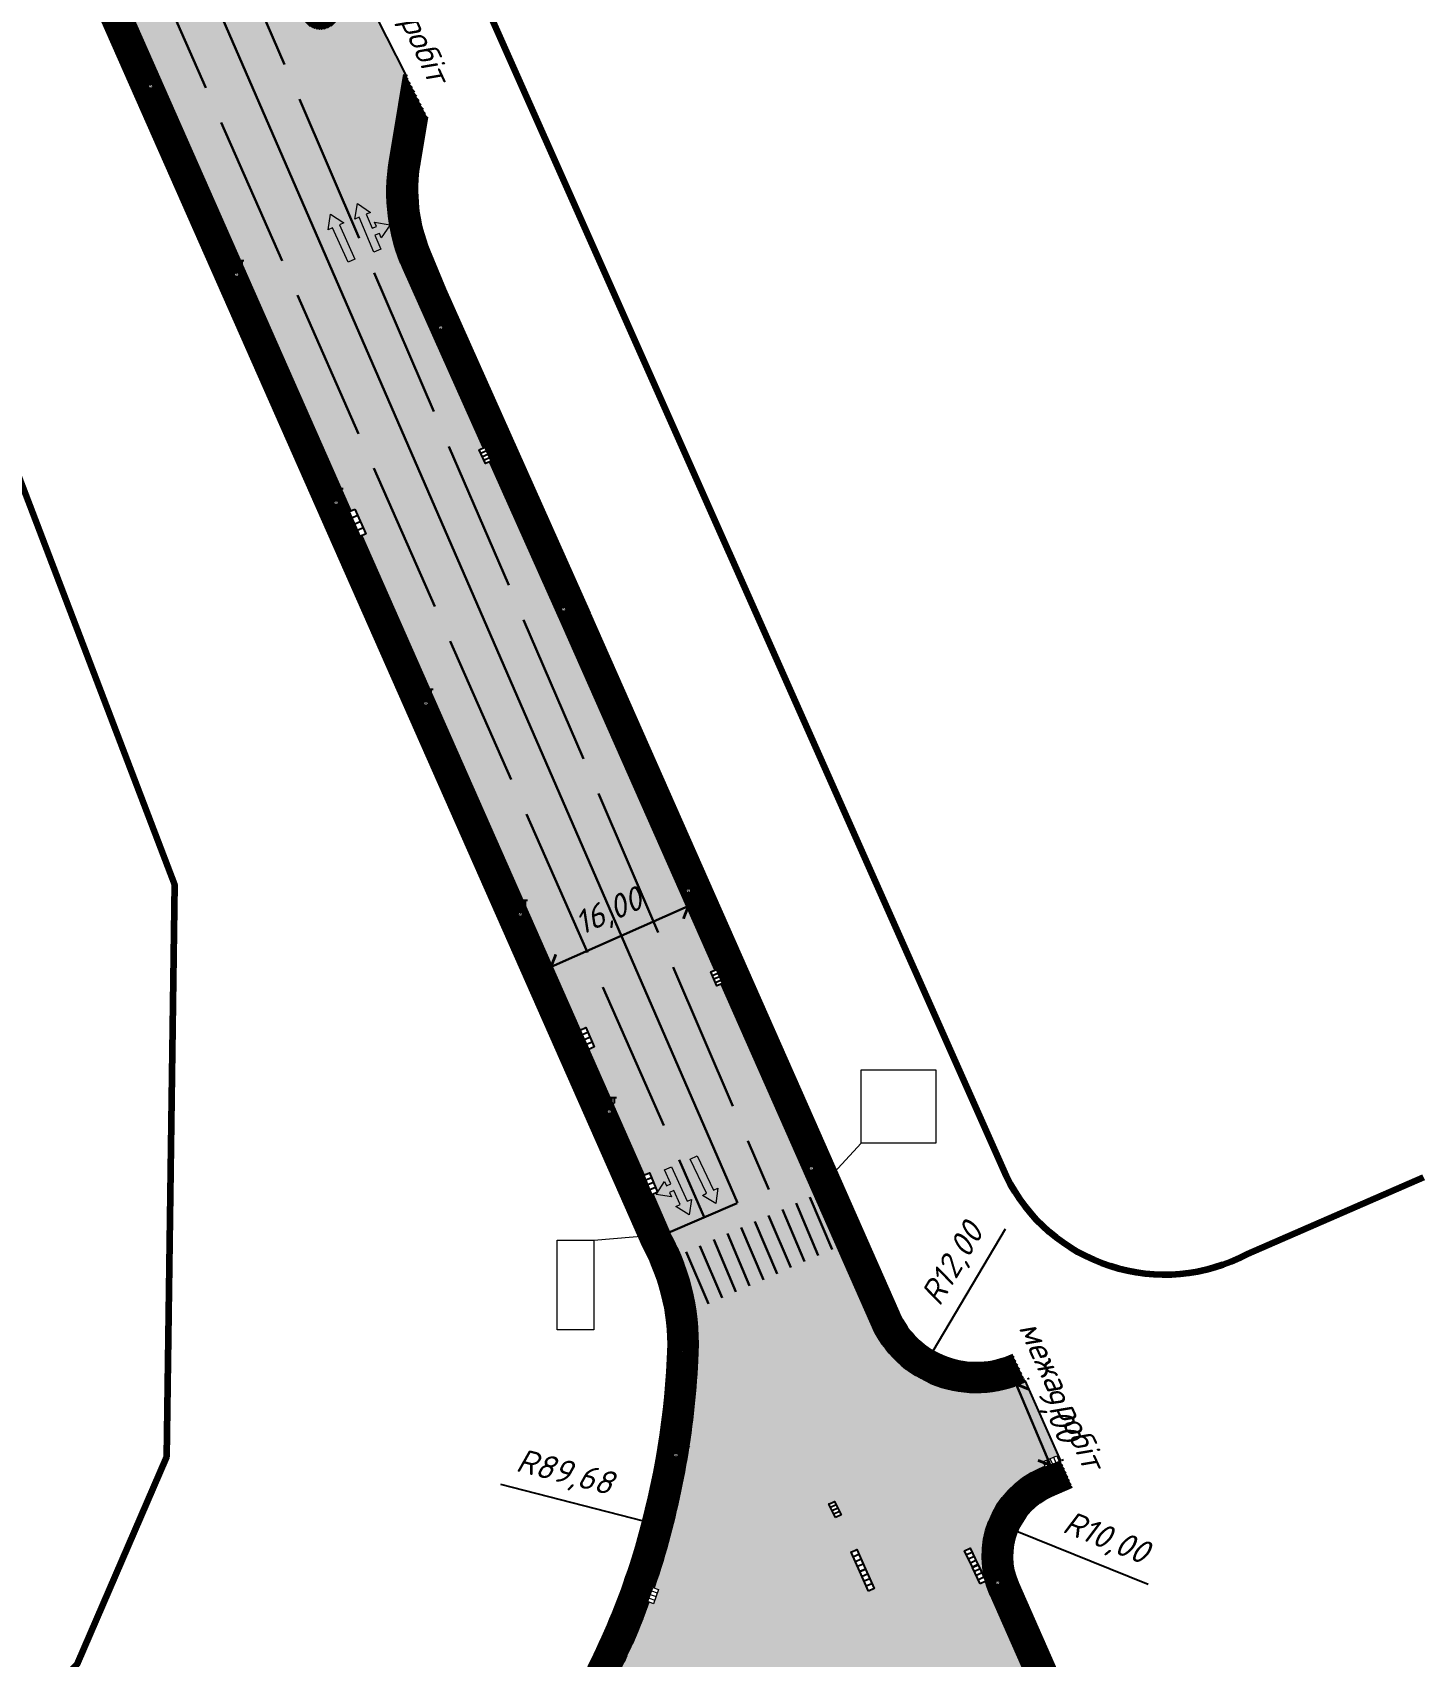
# Model space of a CAD drawing. Header units: metres. Extents: x 34785 to 38791, y 49888 to 55971.
# Drawn here: x 35118.2 to 35265.4, y 51542.7 to 51714.6 of the extents above; entities that cross this region are included whole.
import ezdxf

# ---------------------------------------------------------------- set-up
doc = ezdxf.new("R2010")
doc.units = ezdxf.units.M
doc.set_wipeout_variables(frame=1)
doc.linetypes.add('DASHED', pattern=[0.75, 0.5, -0.25])
doc.linetypes.add('Трубопроводы', pattern=[2, 1.6, -0.4])
for name, color, linetype in [('09_Граница работ', 5, 'Continuous'), ('13_Знаки', 7, 'Continuous'), ('_3Борт_проезды', 7, 'Continuous'), ('_4Борт_тротуар', 7, 'Continuous'), ('____пр.часть', 7, 'Continuous'), ('____размеры', 7, 'Continuous'), ('____Троутары', 7, 'Continuous'), ('___тротуары', 7, 'Continuous'), ('__Освещение', 7, 'Continuous'), ('_РАЗМЕТКА', 7, 'Трубопроводы'), ('ливнеприемники', 7, 'Continuous')]:
    doc.layers.add(name, color=color, linetype=linetype)
for name, color, linetype, lineweight in [('11_Разметка', 7, 'DASHED', 30), ('__1Ливневка', 255, 'Continuous', 15), ('_ЗНАКИ', 7, 'Continuous', 0)]:
    doc.layers.add(name, color=color, linetype=linetype, lineweight=lineweight)
doc.styles.add('ACAD', font='isocpeui.ttf', dxfattribs={"height": 2.5})
doc.styles.add('Bm431', font='bm431i.ttf')
doc.styles.get("Standard").update_dxf_attribs({"font": 'arial.ttf'})
doc.dimstyles.new('GENPLAN', dxfattribs={"dimtxt": 2.5, "dimasz": 2, "dimexe": 1.3, "dimexo": 1.5, "dimgap": 1.2, "dimtad": 1, "dimzin": 0, "dimtxsty": 'Standard', "dimblk1": 'OBLIQUE', "dimblk2": 'OBLIQUE', "dimsah": 1, "dimcen": -2, "dimaunit": 1, "dimadec": 3, "dimazin": 0, "dimtfac": 0.75, "dimtix": 1, "dimtmove": 0, "dimatfit": 3, "dimfxl": 1, "dimtvp": 1.2, "dimarcsym": 0})
picture_1 = doc.add_image_def('image4.png', size_in_pixel=(147, 360))
picture_2 = doc.add_image_def('image5.gif', size_in_pixel=(532, 524))
pattern_1 = [(45, (0, 0), (-0.1122532015133644, 0.1122532015133644), []), (135, (0, 0), (-0.1122532015133644, -0.1122532015133644), [])]

# ---------------------------------------------------------------- blocks, each defined once
blk = doc.blocks.new('117VZ')
at = {"color": 0, "linetype": 'Continuous'}
blk.add_wipeout([(1.6285489435663936, -0.6645717324286404), (-1.62410949450276, -0.6644815814653429), (-1.6204336553285326, 0.6582993165949267), (1.6321981931370158, 0.6603834056063551)], dxfattribs=at)
for p, q in [((-0.7997398684807985, 0.6469083133864717), (-0.7997398684807985, -0.6530916866135283)), ((0.0002601315192016784, 0.6469083133864717), (0.0002601315192012343, -0.6530916866135285)), ((0.7984410262955048, 0.6449360717574699), (0.8020792367428977, -0.6550639282425301))]:
    blk.add_line(p, q, dxfattribs=at)
blk.add_lwpolyline([(1.596352316878786, -0.652825038273477), (-1.601558973704495, -0.6550639282425301), (-1.597909724133872, 0.6488805550154735), (1.600001566449409, 0.6511194449845266), (1.596352316878786, -0.652825038273477)], close=True, dxfattribs=at)
at = {"color": 7, "linetype": 'Continuous'}
blk.add_lwpolyline([(-1.624109494502759, -0.6644815814653431), (-1.624109494502758, -0.6644815814653432), (-1.601585331719413, -0.6644821353224458)], dxfattribs=at)
blk = doc.blocks.new('блок')
at = {"color": 5, "linetype": 'Continuous'}
for q in [(35186.87737450856, 51625.3974191385), (35188.37687950856, 51625.3974191385)]:
    blk.add_line((35187.62339700857, 51625.3974191385), q, dxfattribs=at)
for points in [[(35186.7105432247, 51625.17240654149), (35186.75613753038, 51625.85721414952)], [(35187.29460797047, 51625.43166757642), (35186.75613753038, 51625.85721414952)], [(35187.94030999055, 51622.37271890267), (35188.47545987415, 51621.94300399391)], [(35188.52637026227, 51622.62743692204), (35188.47545987415, 51621.94300399391)]]:
    blk.add_lwpolyline(points, dxfattribs=at)
blk.add_wipeout([(35187.88439807256, 51623.84411248673), (35187.889137268794, 51623.87174591106), (35187.890962023834, 51623.899723337505), (35187.88985234529, 51623.92773823952), (35187.88582039102, 51623.95548367998), (35187.87891033597, 51623.98265567402), (35187.86919788813, 51624.00895651961), (35187.85678945913, 51624.03409805916), (35187.841820998314, 51624.05780483672), (35187.824456503266, 51624.07981711585), (35187.80488622302, 51624.09989372544), (35187.78332457368, 51624.117814701945), (35187.76000778917, 51624.13338369939), (35187.735191333064, 51624.14643014058), (35187.70914709966, 51624.15681108599), (35187.68216043501, 51624.164412799786), (35187.65452701068, 51624.16915199603), (35187.62654958424, 51624.17097675107), (35187.59853468223, 51624.16986707252), (35187.57078924177, 51624.165835118256), (35187.54361724773, 51624.158925063195), (35187.51731640214, 51624.14921261537), (35187.492174862586, 51624.13680418637), (35187.46846808503, 51624.12183572555), (35187.4464558059, 51624.1044712305), (35187.42637919631, 51624.084900950256), (35187.408458219805, 51624.06333930091), (35187.39288922236, 51624.0400225164), (35187.37984278116, 51624.0152060603), (35187.36946183576, 51623.98916182689), (35187.36186012196, 51623.96217516225), (35187.35712092572, 51623.934541737915), (35187.35529617068, 51623.90656431147), (35187.35640584923, 51623.87854940946), (35187.360437803494, 51623.850803969006), (35187.36734785855, 51623.823631974956), (35187.37706030638, 51623.797331129375), (35187.38946873538, 51623.77218958982), (35187.4044371962, 51623.74848281227), (35187.42180169125, 51623.726470533125), (35187.441371971494, 51623.70639392354), (35187.46293362084, 51623.68847294704), (35187.486250405345, 51623.67290394959), (35187.51106686145, 51623.6598575084), (35187.537111094854, 51623.649476563), (35187.5640977595, 51623.64187484919), (35187.591731183835, 51623.637135652956), (35187.61970861028, 51623.63531089791), (35187.64772351229, 51623.63642057646), (35187.675468952744, 51623.64045253073), (35187.70264094679, 51623.64736258578), (35187.728941792375, 51623.65707503362), (35187.75408333193, 51623.66948346261), (35187.77779010948, 51623.68445192343), (35187.79980238862, 51623.701816418485), (35187.819878998205, 51623.72138669872), (35187.83779997471, 51623.742948348074), (35187.85336897215, 51623.76626513258), (35187.86641541335, 51623.791081588686), (35187.87679635875, 51623.81712582209)], dxfattribs=at)
for p, q in [((35187.52196816464, 51624.13194650638), (35186.75613753038, 51625.85721414952)), ((35187.09372100857, 51625.39571369632), (35187.09372100857, 51624.8052961385)), ((35187.37720950857, 51625.39834821327), (35187.37720950857, 51624.8052961385)), ((35187.62339700857, 51624.1494056385), (35187.62339700857, 51625.3974191385)), ((35187.86958450857, 51625.39665174402), (35187.86958450857, 51624.78707663849)), ((35188.13815250857, 51625.39665174402), (35188.13815250857, 51624.7961861385)), ((35187.72304884415, 51623.67416621704), (35188.47545987415, 51621.94300399391))]:
    blk.add_line(p, q, dxfattribs=at)
at = {"color": 5, "linetype": 'Continuous', "const_width": 0.15}
blk.add_lwpolyline([(35187.59839700857, 51623.9034466385, 1), (35187.64839700857, 51623.9034466385, 1)], format="xyb", close=True, dxfattribs=at)
at = {"color": 5, "linetype": 'Continuous'}
blk.add_circle((35187.62339700857, 51623.9034466385), 0.25, dxfattribs=at)
for centre, radius, start, end in [((35187.23546525856, 51624.93132654334, 0.1), 0.189671018749069, 221.6415580309559, 318.3584419690441), ((35187.99971219188, 51624.91416870242, 0.1), 0.1818944932519912, 224.3238462181604, 319.561470587205)]:
    blk.add_arc(centre, radius, start, end, dxfattribs=at)
blk = doc.blocks.new('*D60')
at = {"layer": '____Троутары', "color": 0, "lineweight": -2, "transparency": 16777216}
blk.add_line((35167.7385114952, 51560.96386473407), (35182.83406592664, 51557.07112279492), dxfattribs=at)
at = {"layer": '____Троутары', "color": 0, "transparency": 16777216}
blk.add_solid([(35182.9589181805, 51557.55528383703), (35182.70921367279, 51556.58696175279), (35185.73903217936, 51556.32200927178)], dxfattribs=at)
at = {"layer": 'Defpoints', "color": 0, "transparency": 16777216}
for p in [(35098.90008076621, 51578.71546488501), (35185.73903217936, 51556.32200927178)]:
    blk.add_point(p, dxfattribs=at)
at = {"layer": '____Троутары', "color": 0, "transparency": 16777216, "insert": (35174.50800775537, 51562.00652015351), "char_height": 2.5, "attachment_point": 5, "rotation": 345.53997283044947, "style": 'ACAD'}
blk.add_mtext('R89,68', dxfattribs=at)
blk = doc.blocks.new('_Oblique')
at = {"color": 0, "linetype": 'ByBlock', "lineweight": -2}
blk.add_line((-0.5, -0.5), (0.5, 0.5), dxfattribs=at)
blk = doc.blocks.new('*D62')
at = {"layer": '____Троутары', "color": 0, "lineweight": -2, "transparency": 16777216}
blk.add_line((35236.27736382745, 51550.33355246049), (35222.38403710237, 51555.93881773741), dxfattribs=at)
at = {"layer": '____Троутары', "color": 0, "transparency": 16777216}
blk.add_solid([(35222.57111075829, 51556.40250237944), (35222.19696344644, 51555.47513309537), (35219.60192925016, 51557.06125967296)], dxfattribs=at)
at = {"layer": 'Defpoints', "color": 0, "transparency": 16777216}
for p in [(35219.60192925016, 51557.06125967296), (35228.87562209085, 51553.31978655444)]:
    blk.add_point(p, dxfattribs=at)
at = {"layer": '____Троутары', "color": 0, "transparency": 16777216, "insert": (35231.73195213301, 51555.07886119816), "char_height": 2.5, "attachment_point": 5, "rotation": 338.0283786904281, "style": 'ACAD'}
blk.add_mtext('R10,00', dxfattribs=at)
blk = doc.blocks.new('*D63')
at = {"layer": '____Троутары', "color": 0, "lineweight": -2, "transparency": 16777216}
blk.add_line((35221.12198635353, 51587.92810528378), (35213.48687470838, 51575.03824118518), dxfattribs=at)
at = {"layer": '____Троутары', "color": 0, "transparency": 16777216}
blk.add_solid([(35213.05668026044, 51575.29306021305), (35213.91706915631, 51574.7834221573), (35211.95796054111, 51572.45707449758)], dxfattribs=at)
at = {"layer": 'Defpoints', "color": 0, "transparency": 16777216}
for p in [(35218.07361721015, 51582.7817412479), (35211.95796054111, 51572.45707449758)]:
    blk.add_point(p, dxfattribs=at)
at = {"layer": '____Троутары', "color": 0, "transparency": 16777216, "insert": (35215.74583759576, 51584.14977932881), "char_height": 2.5, "attachment_point": 5, "rotation": 59.3602761738027, "style": 'ACAD'}
blk.add_mtext('R12,00', dxfattribs=at)
blk = doc.blocks.new('_ArchTick')
at = {"color": 0, "linetype": 'ByBlock', "const_width": 0.15}
blk.add_lwpolyline([(-0.5, -0.5), (0.5, 0.5)], dxfattribs=at)
blk = doc.blocks.new('*D83')
at = {"layer": '____размеры', "color": 0, "lineweight": 30, "transparency": 16777216}
blk.add_line((35173.094765653, 51615.69458700847), (35187.61272770473, 51622.10243739258), dxfattribs=at)
at = {"layer": '____размеры', "color": 0, "lineweight": -2, "transparency": 16777216}
for p, q in [((35187.67294823303, 51621.96599860388), (35188.13765657313, 51620.91313100517)), ((35173.1549861813, 51615.55814821977), (35173.6196945214, 51614.50528062106))]:
    blk.add_line(p, q, dxfattribs=at)
at = {"layer": 'Defpoints', "color": 0, "transparency": 16777216}
for p in [(35187.06726107717, 51623.33827520473), (35187.61272770473, 51622.10243739258), (35172.54929902544, 51616.93042482062)]:
    blk.add_point(p, dxfattribs=at)
at = {"layer": '____размеры', "color": 0, "lineweight": 30, "transparency": 16777216, "xscale": 2, "yscale": 2, "zscale": 2}
for p, rotation in [((35187.61272770473, 51622.10243739258), 23.81541452706293), ((35173.094765653, 51615.69458700847), 203.8154145270629)]:
    blk.add_blockref('_ArchTick', p, dxfattribs=dict(at, rotation=rotation))
at = {"layer": '____размеры', "color": 0, "transparency": 16777216, "insert": (35179.26350979834, 51621.36861008205), "char_height": 2.5, "attachment_point": 5, "rotation": 23.815414527062927, "style": 'ACAD'}
blk.add_mtext('16,00', dxfattribs=at)
blk = doc.blocks.new('*D87')
at = {"layer": '____размеры', "color": 0, "lineweight": -2, "transparency": 16777216}
for p, q in [((35223.66375123, 51572.1277481486), (35223.47952347707, 51572.04990127936)), ((35227.29737314909, 51563.52863545826), (35227.11314539616, 51563.45078858903))]:
    blk.add_line(p, q, dxfattribs=at)
at = {"layer": '____размеры', "color": 0, "lineweight": 30, "transparency": 16777216}
blk.add_line((35222.28204308302, 51571.54389662933), (35225.9156650021, 51562.94478393899), dxfattribs=at)
at = {"layer": 'Defpoints', "color": 0, "transparency": 16777216}
for p in [(35222.28204308302, 51571.54389662933), (35225.9156650021, 51562.94478393899), (35225.9156650021, 51562.94478393899)]:
    blk.add_point(p, dxfattribs=at)
at = {"layer": '____размеры', "color": 0, "lineweight": 30, "transparency": 16777216, "xscale": 2, "yscale": 2, "zscale": 2}
for p, rotation in [((35222.28204308302, 51571.54389662933), 112.9068665736514), ((35225.9156650021, 51562.94478393899), 292.9068665736514)]:
    blk.add_blockref('_ArchTick', p, dxfattribs=dict(at, rotation=rotation))
at = {"layer": '____размеры', "color": 0, "transparency": 16777216, "insert": (35226.58592870712, 51568.29527301886), "char_height": 2.5, "attachment_point": 5, "rotation": 292.90686657365137, "style": 'ACAD'}
blk.add_mtext('9,00', dxfattribs=at)

msp = doc.modelspace()

# ---------------------------------------------------------------- hatches: boundary and pattern name
at = {"layer": '____пр.часть', "lineweight": 30, "true_color": 0x939598, "transparency": 33554585}
h = msp.add_hatch(color=252, dxfattribs=at)
h.dxf.hatch_style = 1
edge = h.paths.add_edge_path()
edge.add_line((35131.28795051673, 51709.87131440978), (35185.53134349822, 51587.45605301107))
edge.add_arc((35163.76029110915, 51575.67907514163), 24.75229140634915, -3.8469541028705976, 28.411023387413877, ccw=False)
edge.add_arc((35098.90008076623, 51578.71546488505), 89.679821235517, 342.7950801880593, 356.99770905778627, ccw=False)
edge.add_arc((35108.62367823071, 51576.07425714914), 79.61086602912984, 326.11537710807954, 342.54093808931185, ccw=False)
edge.add_line((35174.71358949587, 51531.68942168846), (35170.54024965248, 51526.03195584881))
edge.add_arc((35147.68478851673, 51541.03452085169), 27.33951463345984, 299.13940349996665, 326.71868414326326, ccw=False)
edge.add_line((35160.99738724544, 51517.15516207719), (35168.25574098892, 51501.11939543553))
edge.add_line((35168.25574098892, 51501.11939543553), (35188.38426578951, 51510.23027591925))
edge.add_line((35188.38426578951, 51510.23027591925), (35192.17119081421, 51511.77427831567))
edge.add_arc((35201.43844576156, 51490.98146342824), 22.76451548358311, 91.68648176279999, 114.02229696363261, ccw=False)
edge.add_arc((35202.86365392787, 51483.39029909114), 30.41806199248981, 40.59226165034232, 93.94962491608271, ccw=False)
edge.add_line((35225.96188895845, 51503.18247011534), (35237.82599205361, 51508.22549890074))
edge.add_line((35237.82599205361, 51508.22549890074), (35219.72527372638, 51549.28603832128))
edge.add_arc((35228.87562209086, 51553.31978655446), 10.0000000000024, 113.8466721634631, 203.7893252298898, ccw=False)
edge.add_line((35224.83271736182, 51562.46609298667), (35226.99861264238, 51563.4234748913))
edge.add_line((35226.99861264238, 51563.4234748913), (35223.21420408368, 51571.93856982093))
edge.add_arc((35218.07361721018, 51582.78174124797), 12.00000000000593, 203.7893252301374, 295.3649367296387, ccw=False)
edge.add_line((35207.09319917284, 51577.9412433681), (35186.99235592294, 51623.41608042242))
edge.add_line((35186.99235592294, 51623.41608042242), (35159.10733984815, 51686.27768406456))
edge.add_line((35159.10733984815, 51686.27768406456), (35157.64696804619, 51689.54757723158))
edge.add_arc((35175.90848217811, 51697.70337894634), 20.00000000002578, 170.5619176972188, 204.0660868416155, ccw=False)
edge.add_line((35156.17921443403, 51700.98301220072), (35157.69997033962, 51710.13141328929))
edge.add_line((35157.69997033962, 51710.13141328929), (35151.67298648728, 51722.02567321603))
edge.add_line((35151.67298648728, 51722.02567321603), (35150.6806168993, 51716.56758291691))
edge.add_arc((35148.712876415, 51716.92535014074), 2.000000000001345, 202.2780271117009, 349.6952598853079, ccw=False)
edge.add_line((35146.862166072, 51716.16714751193), (35134.72949659748, 51745.78199719923))
edge.add_line((35134.72949659748, 51745.78199719923), (35118.37074506356, 51739.66217807903))
edge.add_line((35118.37074506356, 51739.66217807903), (35131.28795051673, 51709.87131440978))
at = {"layer": '____Троутары', "transparency": 33554559}
h = msp.add_hatch(dxfattribs=at)
h.set_pattern_fill('ANSI37', color=1, scale=0.05)
h.set_pattern_definition(pattern_1)
edge = h.paths.add_edge_path()
edge.add_line((35150.6806168993, 51716.56758291691), (35151.67298648728, 51722.02567321603))
edge.add_line((35151.67298648728, 51722.02567321603), (35149.42898459226, 51726.45421367163))
edge.add_line((35149.42898459226, 51726.45421367163), (35148.95236494868, 51723.83277798425))
edge.add_arc((35147.96849470653, 51724.01166159616), 0.9999999999964425, 202.2815220564543, 349.69525988547565, ccw=False)
edge.add_line((35147.04316266129, 51723.63250383738), (35137.56001088132, 51746.77607410218))
edge.add_line((35137.56001088132, 51746.77607410218), (35120.14599894408, 51796.36037626885))
edge.add_arc((35211.66596079101, 51828.50219612817), 97.00000000171909, 191.5123172043043, 199.3512800590309, ccw=False)
edge.add_line((35116.61742398718, 51809.14307290982), (35115.29960516046, 51815.61323944782))
edge.add_arc((35127.05818703289, 51818.00818252632), 11.99999999999119, 118.4269023714161, 191.5123172042295, ccw=False)
edge.add_line((35121.34574084431, 51828.56128437091), (35130.76908811096, 51832.81055264136))
edge.add_line((35130.76908811096, 51832.81055264136), (35129.53587978708, 51835.54536474275))
edge.add_line((35129.53587978708, 51835.54536474275), (35120.01886489612, 51831.25385894749))
edge.add_arc((35127.05818703288, 51818.00818252631), 14.99999999999265, 117.9880982394817, 191.512317204239)
edge.add_line((35112.35995969235, 51815.01450367818), (35113.67777851906, 51808.54433714021))
edge.add_arc((35211.66596078806, 51828.50219612737), 99.999999998671, 191.5123172041789, 199.3512800591446)
edge.add_line((35117.3154846602, 51795.36629936602), (35134.72949659745, 51745.78199719932))
edge.add_line((35134.72949659745, 51745.78199719932), (35146.862166072, 51716.16714751193))
edge.add_arc((35148.712876415, 51716.92535014074), 1.999999999999495, 202.2780271117009, 349.6952598853079)
edge = h.paths.add_edge_path()
edge.add_line((35159.98990439012, 51705.61222566927), (35157.69997033962, 51710.13141328929))
edge.add_line((35157.69997033962, 51710.13141328929), (35156.17921443404, 51700.98301220075))
edge.add_arc((35175.90848217809, 51697.70337894633), 19.99999999999634, 170.5619176970989, 204.0660868416305)
edge.add_line((35157.64696804619, 51689.54757723158), (35174.46520701821, 51651.89015011369))
edge.add_line((35174.46520701821, 51651.89015011369), (35198.07338567205, 51598.40222182851))
edge.add_line((35198.07338567205, 51598.40222182851), (35207.09319917283, 51577.94124336811))
edge.add_arc((35218.0736172102, 51582.78174124799), 12.00000000001708, 203.7893252300953, 295.3649367295461)
edge.add_line((35223.21420408368, 51571.93856982093), (35221.92905736531, 51574.64936267769))
edge.add_arc((35218.0736172102, 51582.78174124799), 9.000000000018543, 203.7893252301012, 295.3649367295577, ccw=False)
edge.add_line((35209.83830368217, 51579.15136783808), (35200.81849018139, 51599.61234629848))
edge.add_line((35200.81849018139, 51599.61234629848), (35177.20711030286, 51653.10752821659))
edge.add_line((35177.20711030286, 51653.10752821659), (35161.86562030511, 51687.45839232503))
edge.add_line((35161.86562030511, 51687.45839232503), (35160.21564623123, 51691.48514332515))
edge.add_arc((35175.94629100046, 51697.93082522451), 17.0000000001043, 170.5619176971896, 202.2815220564138, ccw=False)
edge.add_line((35159.1764134179, 51700.71851349076), (35159.98990439012, 51705.61222566927))
h = msp.add_hatch(dxfattribs=at)
h.set_pattern_fill('ANSI37', color=1, scale=0.05)
h.set_pattern_definition(pattern_1)
h.paths.add_polyline_path([(35110.12432116859, 51757.52203411379), (35104.95224235092, 51766.99258378745, 0.02069821609819847), (35101.00828444811, 51773.55346374843, -0.0258893040127211), (35096.95830492038, 51755.95377136518, -0.0001626065163088575), (35096.92712556208, 51755.84463188782), (35099.82894038151, 51755.08079216273, 7.299160662979534e-05), (35099.84316799663, 51755.13062798078, 0.01484651300616947), (35102.43281033917, 51765.34681574156), (35107.44297289443, 51756.17274956327), (35109.07036762609, 51752.6481871603), (35112.83189796094, 51751.65804599843)])
h.paths.add_polyline_path([(35112.83189796094, 51751.65804599843), (35109.07036762609, 51752.6481871603), (35115.64706500911, 51738.40457442089), (35181.02329347286, 51590.30545191879), (35182.83279765808, 51586.13860072206, -0.1434099332680201), (35185.4621116858, 51574.19814128586, -0.06209637492606153), (35181.7032071202, 51553.0827967557, -0.07155595721777396), (35172.259665844, 51533.41648090361), (35168.07664880926, 51527.74589646314, -0.1219840657973432), (35159.47931293915, 51519.74358351003, -0.02494617175735175), (35150.10142310787, 51514.58204025674), (35100.14214106382, 51492.35741873259, -0.4188069250676367), (35096.13271826125, 51493.84279650408), (35093.39685631945, 51492.61191899781, 0.4170982062322063), (35101.38405004515, 51489.62643512505), (35151.36800767944, 51511.86203370155, 0.02491122578614018), (35160.99738724544, 51517.15516207719, 0.1205132095458872), (35170.54024965248, 51526.03195584881), (35174.71358949587, 51531.68942168846, 0.071792996072649), (35184.56699608706, 51552.18906376751, 0.06205011103932594), (35188.45681118559, 51574.01840480153, 0.1416888892742), (35185.53134349822, 51587.45605301107), (35183.77142912168, 51591.5087108529), (35118.3707450635, 51739.66217807914)])
h.paths.add_polyline_path([(35089.95883201982, 51728.67635736974, 0.03976318851694313), (35099.82894038151, 51755.08079216273), (35096.92712556208, 51755.84463188782, -0.03970054697694442), (35087.23301643668, 51729.92947055611), (35022.6692643652, 51587.10420865916), (35025.38186172662, 51585.83605588798), (35025.40293070469, 51585.86846259126)])
h.paths.add_polyline_path([(35025.38186172662, 51585.83605588798), (35020.62194865575, 51588.06133894593), (35005.15593906095, 51553.73243798808), (34996.25210472043, 51524.83980512013), (34971.60636746709, 51470.13525654108, 0.6875051369677431), (34997.90642536993, 51443.61830557313), (35009.33243565929, 51448.65352785453), (35083.68828788128, 51481.71880343631, 0.3352187277704234), (35087.19043705166, 51488.04685939784), (35084.22038588212, 51487.62401657806, -0.3352187277702742), (35082.46931129692, 51484.4599885973), (35008.11805332765, 51451.396756032), (34996.69664411346, 51446.36356135565, -0.686817181936152), (34974.3285694258, 51468.87398558441), (34977.17038682269, 51475.20345671816), (34987.27261875453, 51478.86216247306), (34993.3078532503, 51492.70283226803), (34988.58552943093, 51500.57143962529), (34999.06405155471, 51523.77780735827), (35007.89116648988, 51552.50015112538), (35017.33054868384, 51573.45213712109)])
h.paths.add_polyline_path([(34985.78809496502, 51493.3786171875), (34989.78025892989, 51491.52781857101), (34985.27934014433, 51481.81935778857), (34981.28706854494, 51483.670206713)], flags=16)
h = msp.add_hatch(dxfattribs=at)
h.set_pattern_fill('ANSI37', color=1, scale=0.05)
h.set_pattern_definition(pattern_1)
h.paths.add_polyline_path([(35222.47037823572, 51550.49616279123, -0.4139204380318978), (35226.04558878052, 51559.722201057), (35228.21148406109, 51560.67958296164), (35226.99861264238, 51563.4234748913), (35224.83271736181, 51562.46609298667, 0.4139204380318987), (35219.72527372638, 51549.28603832128), (35237.82599205361, 51508.22549890074), (35240.57109656295, 51509.4356233707)])

# ---------------------------------------------------------------- linework, layer by layer
at = {"lineweight": 30}
msp.add_lwpolyline([(35185.48749180065, 51587.55703288167), (35192.78361191456, 51590.70398110258)], dxfattribs=at)
at = {"layer": '09_Граница работ', "flags": 128}
for points in [[(35151.67298648728, 51722.02567321603), (35157.69997033962, 51710.1314132893)], [(35223.21420408368, 51571.93856982093), (35226.99861264238, 51563.4234748913)]]:
    msp.add_lwpolyline(points, dxfattribs=at)
at = {"layer": '13_Знаки', "lineweight": 20}
for points in [[(35153.54331049841, 51695.32659626483), (35154.16356167157, 51693.85171034308), (35154.62446352212, 51694.04553883469), (35154.43063503051, 51694.50644068524), (35156.07005149695, 51694.21953713078), (35155.12841760032, 51692.84719402326), (35154.93458910871, 51693.30809587381), (35154.47368725816, 51693.1142673822), (35155.09393843132, 51691.63938146044), (35154.35649547044, 51691.32925587385), (35152.80586753753, 51695.01647067825), (35152.34496568699, 51694.82264218663), (35152.63186924145, 51696.46205865307), (35154.00421234896, 51695.52042475644)], [(35186.75668248712, 51590.5544643368), (35186.09811895958, 51592.01264610879), (35185.64243715582, 51591.80684500643), (35185.84823825818, 51591.35116320268), (35184.20188722344, 51591.59514736283), (35185.1073542897, 51592.99161769619), (35185.31315539205, 51592.53593589243), (35185.7688371958, 51592.74173699479), (35185.11027366826, 51594.19991876679), (35185.83936455426, 51594.52920053057), (35187.48577337312, 51590.88374610057), (35187.94145517686, 51591.08954720292), (35187.69747101672, 51589.44319616818), (35186.30100068336, 51590.34866323444)]]:
    msp.add_lwpolyline(points, close=True, dxfattribs=at)
for points in [[(35152.35077818279, 51690.57277866775), (35152.35077818279, 51690.57277866775), (35151.62041347841, 51690.24633204332), (35149.98818035635, 51693.89815556525), (35149.53170241612, 51693.69412642499), (35149.78208111583, 51695.33951711013), (35151.17502300099, 51694.42863132992), (35150.71854506074, 51694.22460218966), (35152.35077818279, 51690.57277866775)], [(35187.82463836091, 51595.33780891164), (35187.82463836091, 51595.33780891164), (35188.54622710041, 51595.68322126092), (35190.27328884678, 51592.07527756344), (35190.72428180897, 51592.29116028173), (35190.51696608826, 51590.63979109468), (35189.10070714509, 51591.51398249587), (35189.55170010728, 51591.72986521416), (35187.82463836091, 51595.33780891164)]]:
    msp.add_lwpolyline(points, dxfattribs=at)
at = {"layer": '_3Борт_проезды', "color": 7, "lineweight": 60}
msp.add_lwpolyline([(35174.71358949587, 51531.68942168846, 0.07179299607265738), (35184.56699608706, 51552.18906376751, 0.06205011103932696), (35188.45681118559, 51574.01840480153, 0.1416888892741723), (35185.53134349822, 51587.45605301107), (35183.77142912168, 51591.5087108529), (35118.3707450635, 51739.66217807914), (35110.12432116859, 51757.52203411379), (35104.95224235088, 51766.99258378751, 0.0206982160980815), (35101.00828444809, 51773.55346374845, 0.0273265703151186), (35094.99669752358, 51781.67363740595), (35087.00798333078, 51791.31518901795), (35083.99814873264, 51794.94774801571), (35080.89413105045, 51798.69397625283, 0.5942346532839239), (35075.72251948364, 51797.68078304186), (35067.60677315411, 51771.90144025752), (35060.34125012238, 51748.82279768572, -0.03343121224297753), (35053.10849890059, 51730.27627722979), (34992.72047792523, 51601.10541542048), (34992.19430351963, 51599.9799206562, 0.7751061849606254), (34996.08204437012, 51598.1623824534)], format="xyb", dxfattribs=at)
at = {"layer": '_3Борт_проезды', "color": 7, "lineweight": 60, "flags": 128}
for points in [[(35174.46520701821, 51651.89015011369), (35157.64696804619, 51689.54757723158, -0.1472399201643733), (35156.17921443404, 51700.98301220075), (35156.59766628064, 51703.50029016427), (35157.69997033962, 51710.13141328929)], [(35223.21420408368, 51571.93856982093, -0.4222911407928988), (35207.09319917284, 51577.9412433681), (35198.07338567205, 51598.40222182851), (35174.46520701821, 51651.89015011369)], [(35237.82599205361, 51508.22549890074), (35219.72527372638, 51549.28603832128, -0.413920438032263), (35224.83271736182, 51562.46609298667), (35226.99861264238, 51563.4234748913)]]:
    msp.add_lwpolyline(points, format="xyb", dxfattribs=at)
at = {"layer": '_3Борт_проезды', "color": 7, "lineweight": 30, "flags": 128}
for points in [[(35221.92905736531, 51574.64936267769, -0.4222911407929003), (35209.83830368218, 51579.15136783807), (35200.81849018139, 51599.61234629848), (35177.20976021991, 51653.10152442539)], [(35240.57109656295, 51509.4356233707), (35222.47037823572, 51550.49616279123, -0.4139204380321389), (35226.04558878054, 51559.72220105701), (35228.21148406109, 51560.67958296164)]]:
    msp.add_lwpolyline(points, format="xyb", dxfattribs=at)
at = {"layer": '_4Борт_тротуар', "color": 7, "lineweight": 30, "flags": 128}
for points in [[(34999.06405155471, 51523.77780735827), (35007.89116648988, 51552.50015112538), (35017.33054868384, 51573.45213712109), (35025.40293070469, 51585.86846259126), (35089.95069215719, 51728.65894362677, 0.03986341083495609), (35099.84316799662, 51755.13062798075, 0.01484651300608297), (35102.43281033917, 51765.34681574156), (35107.44297289443, 51756.17274956327), (35115.64706500911, 51738.40457442089), (35181.02329347286, 51590.30545191879), (35182.83279765808, 51586.13860072206, -0.1434099332680936), (35185.4621116858, 51574.19814128585, -0.06209637492604388), (35181.7032071202, 51553.0827967557, -0.07155595721777237), (35172.259665844, 51533.41648090361)], [(35177.204434138, 51653.11352037091), (35161.88340536264, 51687.41498800777), (35160.21564623123, 51691.48514332515, -0.1392934263989171), (35159.1764134179, 51700.71851349076), (35159.98990439012, 51705.61222566927)]]:
    msp.add_lwpolyline(points, format="xyb", dxfattribs=at)
at = {"layer": '___тротуары', "color": 246, "lineweight": 90, "true_color": 0x670f29, "flags": 128}
msp.add_lwpolyline([(35265.38699680252, 51593.40697417049), (35246.75851201039, 51585.28575781689, -0.4237114999871939), (35221.26491668035, 51593.53635749158), (35162.62188428181, 51725.52408296229), (35179.1460037824, 51816.31708753281, -0.08161232394934828), (35186.09235002927, 51831.77894418871), (35208.4684903741, 51860.44742924397), (35236.91124691704, 51873.15753845836)], format="xyb", dxfattribs=at)
msp.add_lwpolyline([(35089.82797193048, 51711.88671453729), (35099.94035585743, 51711.65111213317), (35133.25753218826, 51624.41633215472), (35132.4135680318, 51563.83610459263), (35122.94376133738, 51541.86071163022), (35112.56337773513, 51531.5786936072), (35004.2271722966, 51486.21895587775), (34996.60532428048, 51488.79392902856), (34994.67302478343, 51500.22037172511), (34994.67302478343, 51500.22037172511), (34994.67302478343, 51500.22037172511), (34994.67302478343, 51500.22037172511), (35089.82797193048, 51711.88671453729)], dxfattribs=at)
at = {"layer": '_ЗНАКИ', "flags": 128}
msp.add_lwpolyline([(35177.62840061853, 51586.75453349103), (35185.53134349822, 51587.45605301107)], dxfattribs=at)

# ---------------------------------------------------------------- texts
at = {"layer": '09_Граница работ', "char_height": 2.5, "attachment_point": 1, "rotation": 294.69331886462373, "style": 'Bm431'}
for insert in [(35155.48008230021, 51725.26313291572), (35224.77872460296, 51578.55519451771)]:
    msp.add_mtext_dynamic_manual_height_columns('{\\fISOCPEUR|b0|i1|c204|p34;межа робіт}', width=38.01026281883242, gutter_width=10, heights=[0], dxfattribs=dict(at, insert=insert))

# ---------------------------------------------------------------- dimensions: what is measured, and where the dimension line sits
at = {"layer": '____Троутары'}
dim = msp.add_radius_dim(center=(35218.07361721015, 51582.7817412479), mpoint=(35211.95796054111, 51572.45707449758), dimstyle='GENPLAN', override={"dimasz": 3, "dimtxsty": 'ACAD'}, dxfattribs=at)
dim.commit()
dim.dimension.update_dxf_attribs({"geometry": '*D63', "text_midpoint": (35218.06888761459, 51582.77375657827), "dimtype": 164})

# ---------------------------------------------------------------- pictures from other files: only their frames are drawn
at = {"layer": '_ЗНАКИ'}
image = msp.add_image(picture_2, insert=(35205.88672470264, 51597.03328189196), size_in_units=(7.89807613741522, 7.7793080751984505), dxfattribs=at)
image.dxf.flags = 7
image = msp.add_image(picture_1, insert=(35173.75657185982, 51577.27250387786), size_in_units=(3.8718287587136153, 9.4820296131762), dxfattribs=at)
image.dxf.flags = 7

# ---------------------------------------------------------------- next in the draw order: block references
at = {"layer": '__1Ливневка', "linetype": 'Continuous', "lineweight": 15, "ltscale": 0.5}
for p, xscale, yscale, zscale, rotation in [((35225.9996169787, 51563.3531724999), 0.4999999999997292, 0.4999999999997292, 0.4999999999997292, 23.06628654907576), ((35183.89665264365, 51549.16613571969), 0.5000000000007079, 0.5000000000007079, 0.5000000000007079, 70.77792171063129)]:
    msp.add_blockref('117VZ', p, dxfattribs=dict(at, xscale=xscale, yscale=yscale, zscale=zscale, rotation=rotation))
at = {"layer": '__Освещение', "color": 5, "linetype": 'Continuous', "lineweight": 15}
for p in [(-56.87079429879668, 84.9558643631317), (-47.76718526952754, 65.03198924026219), (-26.18775016348081, 59.43278220995853), (-37.26813275041786, 40.92409899008635), (-13.18410293821944, 29.61175054764317), (-27.7564658676929, 19.69085397223535), (-0.004218784233671613, -0.1431623773678439), (-17.77956713738968, -2.656180008634692), (12.99111953718239, -29.51772208431794), (32.72104504716845, -73.36082003563934)]:
    msp.add_blockref('блок', p, dxfattribs=at)
at = {"layer": '__Освещение', "color": 7, "linetype": 'Continuous', "lineweight": 15}
msp.add_blockref('блок', (-8.369381867509219, -23.53480010137719), dxfattribs=at)
at = {"layer": '__Освещение', "color": 5, "linetype": 'Continuous', "lineweight": 15, "rotation": 327.4711279650059}
msp.add_blockref('блок', (-22240.53583501035, 26960.10190298983), dxfattribs=at)
at = {"layer": 'ливнеприемники', "color": 7, "linetype": 'Continuous', "lineweight": 30, "ltscale": 0.5}
for p, xscale, yscale, zscale, rotation in [((35203.14029812967, 51558.27159119841), 0.5000000000031323, 0.5000000000031323, 0.5000000000031323, 295.6912929601246), ((35205.60055706353, 51552.86885369636), 0.7000000000005959, 0.5, 0.5, 293.6299236784218), ((35217.54913266435, 51553.16535396266), 0.6000000000007222, 0.5, 0.5, 295.5518810562501)]:
    msp.add_blockref('117VZ', p, dxfattribs=dict(at, xscale=xscale, yscale=yscale, zscale=zscale, rotation=rotation))

# ---------------------------------------------------------------- next in the draw order: hatches: boundary and pattern name
at = {"layer": '_РАЗМЕТКА', "lineweight": 30}
h = msp.add_hatch(dxfattribs=at)
h.set_pattern_fill('ANSI31', scale=0.5, angle=68)
h.set_pattern_definition([(113, (0, 0), (-1.461301454855749, -0.6202856664767221), [])])
h.paths.add_polyline_path([(35203.50159330694, 51586.08861473601), (35201.08134436701, 51591.57882375469), (35186.60870132832, 51585.19884826502, -0.06145830318543725), (35188.23740133956, 51579.35970071794)])

# ---------------------------------------------------------------- next in the draw order: linework, layer by layer
at = {"layer": '11_Разметка', "color": 7, "linetype": 'Трубопроводы', "lineweight": 30, "ltscale": 10}
for points in [[(35130.67443803117, 51744.25936724155), (35196.12833266678, 51592.14661949893)], [(35122.07024774217, 51741.65224634083), (35189.30470161708, 51589.20346433471)]]:
    msp.add_lwpolyline(points, dxfattribs=at)
at = {"layer": '11_Разметка', "color": 7, "linetype": 'ByBlock', "lineweight": 30, "ltscale": 5, "flags": 128}
for points in [[(35137.633284392, 51717.677510313), (35150.32759511258, 51688.47759005143)], [(35150.32759511258, 51688.47759005143), (35192.82560927286, 51590.72209532081)]]:
    msp.add_lwpolyline(points, dxfattribs=at)
at = {"layer": '_ЗНАКИ', "flags": 128}
msp.add_lwpolyline([(35205.88672470264, 51597.03328189196), (35201.01576368135, 51591.72759013403)], dxfattribs=at)

# ---------------------------------------------------------------- next in the draw order: block references
at = {"layer": 'ливнеприемники', "color": 7, "linetype": 'Continuous', "lineweight": 30, "ltscale": 0.5, "xscale": 0.7000000000005959, "yscale": 0.5, "zscale": 0.5, "rotation": 293.6299236784218}
msp.add_blockref('117VZ', (35206.51530264194, 51550.80133504108), dxfattribs=at)

# ---------------------------------------------------------------- next in the draw order: dimensions: what is measured, and where the dimension line sits
at = {"layer": '____размеры', "color": 7}
for p1, p2, distance, text, picture, middle in [((35172.54929902544, 51616.93042482062), (35187.06726107719, 51623.33827520473), -1.3508622948691593, '16,00', '*D83', (35179.26350979834, 51621.36861008205)), ((35222.28204308302, 51571.54389662932), (35225.9156650021, 51562.94478393899), 0, '9,00', '*D87', (35226.58592870712, 51568.29527301886))]:
    dim = msp.add_aligned_dim(p1=p1, p2=p2, distance=distance, text=text, dimstyle='GENPLAN', override={"dimtxsty": 'ACAD', "dimblk1": 'ArchTick', "dimblk2": 'ArchTick', "dimlwd": 30}, dxfattribs=at)
    dim.commit()
    dim.dimension.update_dxf_attribs({"geometry": picture, "text_midpoint": middle})
at = {"layer": '____Троутары'}
for center, mpoint, picture, middle in [((35098.90008076621, 51578.71546488501), (35185.73903217936, 51556.32200927178), '*D60', (35173.83380558455, 51559.39205052606)), ((35228.87562209085, 51553.31978655444), (35219.60192925016, 51557.06125967296), '*D62', (35230.72175439101, 51552.57496413117))]:
    dim = msp.add_radius_dim(center=center, mpoint=mpoint, dimstyle='GENPLAN', override={"dimasz": 3, "dimtxsty": 'ACAD'}, dxfattribs=at)
    dim.commit()
    dim.dimension.update_dxf_attribs({"geometry": picture, "text_midpoint": middle, "dimtype": 164})

# ---------------------------------------------------------------- next in the draw order: block references
at = {"layer": 'ливнеприемники', "color": 7, "linetype": 'Continuous', "lineweight": 30, "ltscale": 0.5, "yscale": 0.5, "zscale": 0.5}
for p, xscale, rotation in [((35166.12806957598, 51669.8177110925), 0.5, 113.7630965439205), ((35152.62046944595, 51662.69486330472), 0.9, 113.9759852731749), ((35190.610813898, 51614.54015886936), 0.5, 112.9453303614132), ((35176.92241489832, 51608.10782345534), 0.700000000001788, 293.9379753571081), ((35183.63677854373, 51592.74125125281), 0.6999999999981976, 292.7113434165045), ((35218.38754254831, 51551.41980807365), 0.6000000000007222, 295.5518810562501)]:
    msp.add_blockref('117VZ', p, dxfattribs=dict(at, xscale=xscale, rotation=rotation))

doc.saveas('drawing.dxf')
